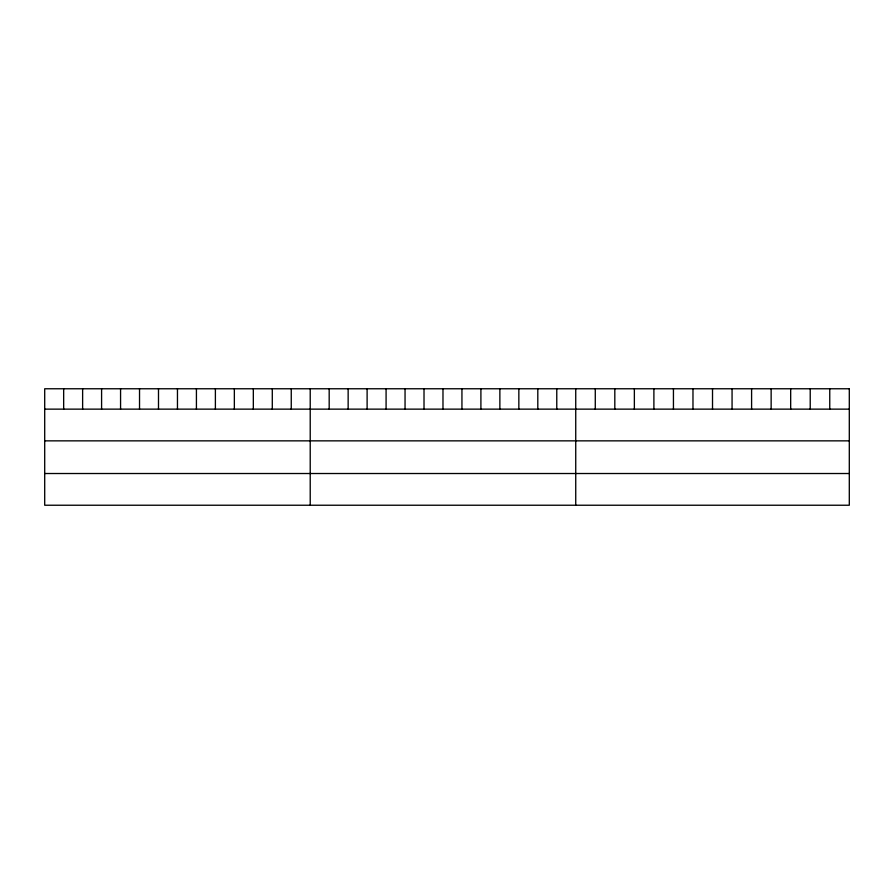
<?xml version="1.0" encoding="UTF-8"?>
<svg xmlns="http://www.w3.org/2000/svg" width="894" height="894" viewBox="0 0 894 894"><rect width="100%" height="100%" fill="white"/><g stroke="black" fill="none" stroke-linecap="round" stroke-linejoin="round"><path stroke-width="1.34" d="M44.7 409.139L849.3 409.139M44.7 440.854L849.3 440.854M44.7 473.518L849.3 473.518M829.755 388.767L829.755 409.139M810.221 388.767L810.221 409.139M790.676 388.767L790.676 409.139M771.142 388.767L771.142 409.139M751.597 388.767L751.597 409.139M732.063 388.767L732.063 409.139M712.518 388.767L712.518 409.139M692.973 388.767L692.973 409.139M673.439 388.767L673.439 409.139M653.894 388.767L653.894 409.139M634.36 388.767L634.36 409.139M614.815 388.767L614.815 409.139M595.281 388.767L595.281 409.139M575.736 388.767L575.736 505.233M556.772 388.767L556.772 409.139M537.808 388.767L537.808 409.139M518.844 388.767L518.844 409.139M499.869 388.767L499.869 409.139M480.905 388.767L480.905 409.139M461.941 388.767L461.941 409.139M442.977 388.767L442.977 409.139M424.013 388.767L424.013 409.139M405.049 388.767L405.049 409.139M386.085 388.767L386.085 409.139M367.11 388.767L367.11 409.139M348.146 388.767L348.146 409.139M329.182 388.767L329.182 409.139M310.218 388.767L310.218 505.233M291.254 388.767L291.254 409.139M272.29 388.767L272.29 409.139M253.326 388.767L253.326 409.139M234.351 388.767L234.351 409.139M215.387 388.767L215.387 409.139M196.423 388.767L196.423 409.139M177.459 388.767L177.459 409.139M158.495 388.767L158.495 409.139M139.531 388.767L139.531 409.139M120.567 388.767L120.567 409.139M101.592 388.767L101.592 409.139M82.628 388.767L82.628 409.139M63.664 388.767L63.664 409.139M849.3 388.767L44.7 388.767L44.7 505.233L849.3 505.233L849.3 388.767"/></g></svg>
